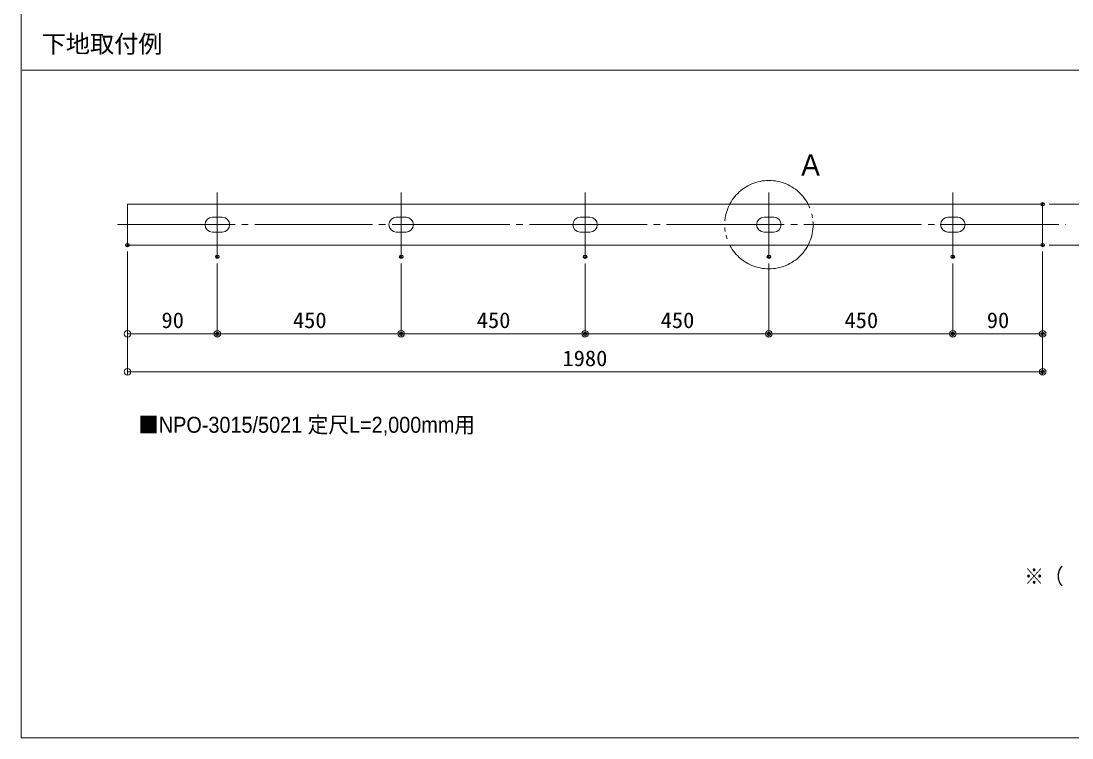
# Model space of a CAD drawing. Units: millimetres, scale not verified. Extents: x -400 to 400, y -277 to 277.
# Drawn here: x -400 to -78.5, y -277 to -57.7 of the extents above; entities that cross this region are included whole.
import ezdxf
from ezdxf.enums import TextEntityAlignment as Align

# ---------------------------------------------------------------- set-up
doc = ezdxf.new("R2010")
doc.units = ezdxf.units.MM
doc.header["$LTSCALE"] = 2
doc.header["$PDMODE"] = 32
doc.header["$PDSIZE"] = 1
doc.linetypes.add('LONG_CHAIN', pattern=[21, 18, -1, 1, -1])
doc.linetypes.add('LONG_DOUBLE_CHAIN', pattern=[21.8, 18, -1, 0.6, -0.6, 0.6, -1])
for name, color, linetype, lineweight in [('0-0_moji', 2, 'LONG_DOUBLE_CHAIN', 9), ('0-1_zumenwaku', 6, 'Continuous', 9), ('0-4_2', 4, 'Continuous', 9), ('0-7_center', 5, 'LONG_CHAIN', 9), ('0-8_0', 1, 'Continuous', 9)]:
    doc.layers.add(name, color=color, linetype=linetype, lineweight=lineweight)
doc.layers.add('0-9_Defpoints', color=7, linetype='Continuous')
doc.styles.add('ＭＳ ゴシック', font='')
doc.styles.add('ＭＳ Ｐゴシック', font='')
doc.styles.get('ＭＳ ゴシック').set_extended_font_data('MS Gothic')
doc.styles.get('ＭＳ Ｐゴシック').set_extended_font_data('MS PGothic')

# ---------------------------------------------------------------- blocks, each defined once
blk = doc.blocks.new('_Origin')
at = {"layer": '0-8_0'}
blk.add_line((0, 0), (-2, 0), dxfattribs=at)
blk.add_circle((0, 0), 1, dxfattribs=at)

msp = doc.modelspace()

# ---------------------------------------------------------------- linework, layer by layer
at = {"layer": '0-0_moji'}
msp.add_circle((-171.19, -119.982), 13.517, dxfattribs=at)
at = {"layer": '0-1_zumenwaku'}
msp.add_line((-399.6, -72.719), (258, -72.719), dxfattribs=at)
msp.add_lwpolyline([(-400, -276.997), (400, -276.997), (400, 277.003), (-400, 277.003)], close=True, dxfattribs=at)
at = {"layer": '0-4_2'}
for p, q in [((-367.44, -113.732), (-367.44, -126.232)), ((-87.44, -113.732), (-367.44, -113.732)), ((-87.44, -113.732), (-87.44, -126.232)), ((-338.44, -117.732), (-341.44, -117.732)), ((-282.19, -117.732), (-285.19, -117.732)), ((-225.94, -117.732), (-228.94, -117.732)), ((-169.69, -117.732), (-172.69, -117.732)), ((-113.44, -117.732), (-116.44, -117.732)), ((-338.44, -122.232), (-341.44, -122.232)), ((-282.19, -122.232), (-285.19, -122.232)), ((-225.94, -122.232), (-228.94, -122.232)), ((-169.69, -122.232), (-172.69, -122.232)), ((-113.44, -122.232), (-116.44, -122.232)), ((-87.44, -126.232), (-367.44, -126.232))]:
    msp.add_line(p, q, dxfattribs=at)
for centre, start, end in [((-341.44, -119.982), 90, 180), ((-338.44, -119.982), 0, 90), ((-285.19, -119.982), 90, 180), ((-282.19, -119.982), 0, 90), ((-228.94, -119.982), 90, 180), ((-225.94, -119.982), 0, 90), ((-172.69, -119.982), 90, 180), ((-169.69, -119.982), 0, 90), ((-116.44, -119.982), 90, 180), ((-113.44, -119.982), 0, 90), ((-341.44, -119.982), 180, 270), ((-338.44, -119.982), 270, 0), ((-285.19, -119.982), 180, 270), ((-282.19, -119.982), 270, 0), ((-228.94, -119.982), 180, 270), ((-225.94, -119.982), 270, 0), ((-172.69, -119.982), 180, 270), ((-169.69, -119.982), 270, 0), ((-116.44, -119.982), 180, 270), ((-113.44, -119.982), 270, 0)]:
    msp.add_arc(centre, 2.25, start, end, dxfattribs=at)
at = {"layer": '0-7_center'}
for p, q in [((-339.94, -110.152), (-339.94, -129.813)), ((-283.69, -110.152), (-283.69, -129.813)), ((-227.44, -110.152), (-227.44, -129.813)), ((-171.19, -110.152), (-171.19, -129.813)), ((-114.94, -110.152), (-114.94, -129.813)), ((-370.486, -119.982), (-80.303, -119.982))]:
    msp.add_line(p, q, dxfattribs=at)
at = {"layer": '0-8_0'}
for p, q in [((-85.44, -113.732), (-60.704, -113.732)), ((-367.44, -128.232), (-367.44, -166.03)), ((-367.44, -128.232), (-367.44, -154.382)), ((-87.44, -128.232), (-87.44, -166.03)), ((-87.44, -128.232), (-87.44, -154.382)), ((-85.44, -126.232), (-60.704, -126.232)), ((-339.94, -131.813), (-339.94, -154.382)), ((-339.94, -131.813), (-339.94, -154.382)), ((-283.69, -131.813), (-283.69, -154.382)), ((-283.69, -131.813), (-283.69, -154.382)), ((-227.44, -131.813), (-227.44, -154.382)), ((-227.44, -131.813), (-227.44, -154.382)), ((-171.19, -131.813), (-171.19, -154.382)), ((-171.19, -131.813), (-171.19, -154.382)), ((-114.94, -131.813), (-114.94, -154.382)), ((-114.94, -131.813), (-114.94, -154.382)), ((-365.44, -153.382), (-341.94, -153.382)), ((-337.94, -153.382), (-285.69, -153.382)), ((-281.69, -153.382), (-229.44, -153.382)), ((-225.44, -153.382), (-173.19, -153.382)), ((-169.19, -153.382), (-116.94, -153.382)), ((-112.94, -153.382), (-89.44, -153.382)), ((-365.44, -165.03), (-89.44, -165.03))]:
    msp.add_line(p, q, dxfattribs=at)
at = {"layer": '0-9_Defpoints'}
for p in [(-87.44, -113.732), (-367.44, -126.232), (-87.44, -126.232), (-87.44, -126.232), (-339.94, -129.813), (-283.69, -129.813), (-227.44, -129.813), (-171.19, -129.813), (-114.94, -129.813), (-339.94, -153.382), (-283.69, -153.382), (-227.44, -153.382), (-171.19, -153.382), (-114.94, -153.382), (-87.44, -153.382), (-87.44, -165.03)]:
    msp.add_point(p, dxfattribs=at)

# ---------------------------------------------------------------- block references
at = {"layer": '0-8_0', "rotation": 180}
for p in [(-367.44, -153.382), (-339.94, -153.382), (-283.69, -153.382), (-227.44, -153.382), (-171.19, -153.382), (-114.94, -153.382), (-367.44, -165.03)]:
    msp.add_blockref('_Origin', p, dxfattribs=at)
at = {"layer": '0-8_0'}
for p in [(-339.94, -153.382), (-283.69, -153.382), (-227.44, -153.382), (-171.19, -153.382), (-114.94, -153.382), (-87.44, -153.382), (-87.44, -165.03)]:
    msp.add_blockref('_Origin', p, dxfattribs=at)

# ---------------------------------------------------------------- texts
at = {"layer": '0-0_moji', "style": 'ＭＳ Ｐゴシック'}
for s, height, p in [('下地取付例', 5.425, (-393.695, -69.035)), ('A', 6.507, (-161.294, -106.9))]:
    msp.add_text(s, height=height, dxfattribs=at).set_placement(p, align=Align.BOTTOM_LEFT)
for s, height, width, p in [('■NPO-3015/5021 定尺L=2,000mm用', 4.883, 0.95, (-364.17, -185.103)), ('※（\u3000）内寸法はNPO-5021を示す。', 4.88, 0.9, (-93.046, -231.455))]:
    msp.add_text(s, height=height, dxfattribs=dict(at, width=width)).set_placement(p, align=Align.BOTTOM_LEFT)
at = {"layer": '0-8_0', "color": 2, "style": 'ＭＳ ゴシック', "width": 1.05}
for s, p in [('90', (-357.023, -153.057)), ('450', (-316.815, -153.057)), ('450', (-260.565, -153.057)), ('450', (-204.315, -153.057)), ('450', (-148.065, -153.057)), ('90', (-104.523, -153.057)), ('1980', (-234.357, -164.705))]:
    msp.add_text(s, height=4.809, dxfattribs=at).set_placement(p, align=Align.BOTTOM_LEFT)

doc.saveas('drawing.dxf')
